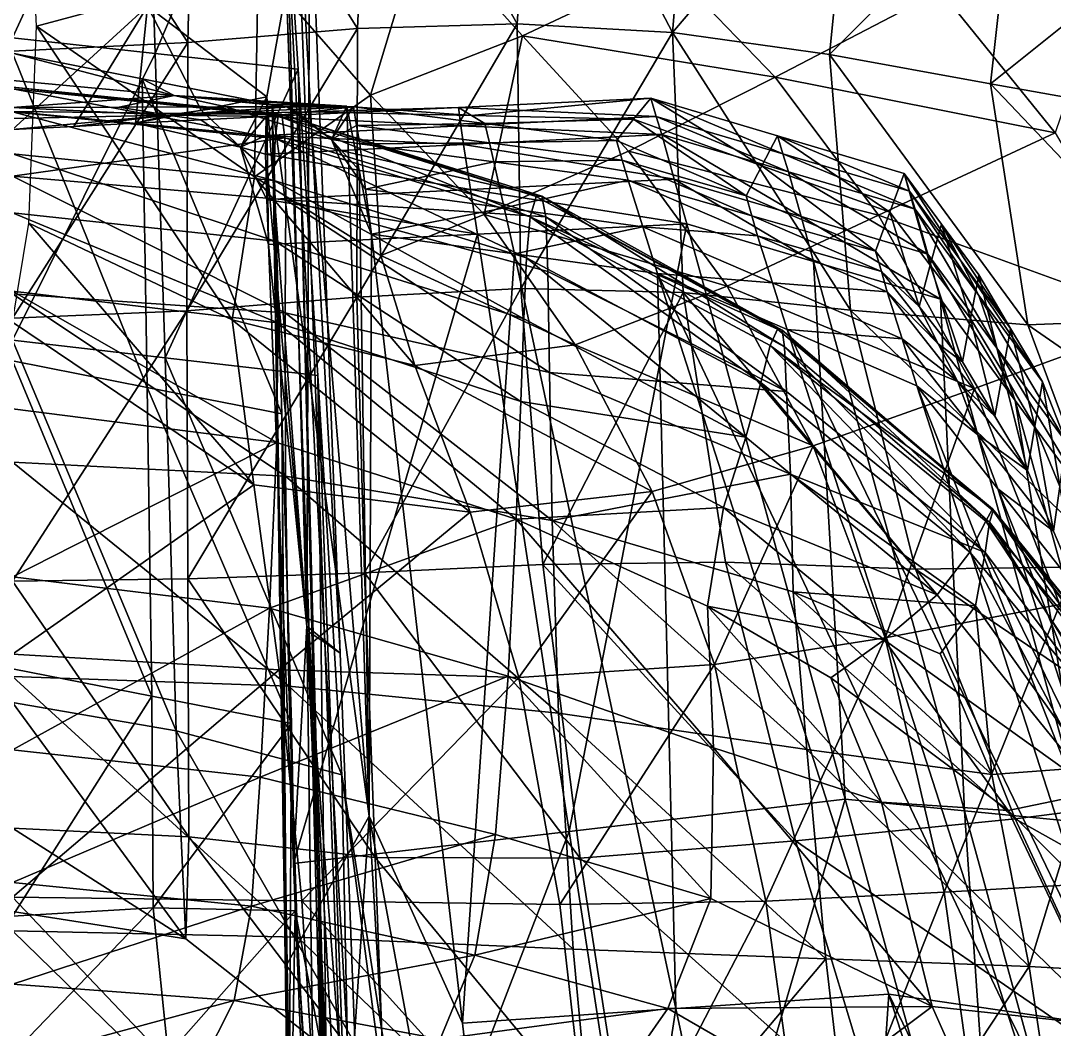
# Model space of a CAD drawing. Extents: x -25.2 to 25.3, y -25.7 to 25.2.
# Drawn here: x 0.12 to 10.18, y 7.36 to 17.17 of the extents above; entities that cross this region are included whole.
import ezdxf

# ---------------------------------------------------------------- set-up
doc = ezdxf.new("R2010")
doc.units = 0

msp = doc.modelspace()

# ---------------------------------------------------------------- linework, layer by layer
for points in [[(0.043, 17.004, -18.917), (0.043, 19.945, -11.802), (1.337, 19.813, -11.804)], [(0.043, 17.004, -18.917), (1.337, 19.813, -11.804), (1.433, 16.851, -18.94)], [(1.433, 16.851, -18.94), (1.337, 19.813, -11.804), (2.632, 19.68, -11.807)], [(0.043, 19.582, -48.81), (1.751, 16.957, -47.513), (1.811, 19.631, -48.865)], [(1.433, 16.851, -18.94), (2.632, 19.68, -11.807), (2.824, 16.699, -18.962)], [(1.811, 19.631, -48.865), (1.751, 16.957, -47.513), (3.4, 17.093, -47.62)], [(1.811, 19.631, -48.865), (3.4, 17.093, -47.62), (3.517, 19.686, -48.961)], [(3.02, 8.586, -19.315), (2.824, 16.699, -18.962), (2.632, 19.68, -11.807)], [(3.02, 8.586, -19.315), (2.632, 19.68, -11.807), (2.931, 11.221, -11.396)], [(3.082, 11.119, -8.599), (2.931, 11.221, -11.396), (2.632, 19.68, -11.807)], [(3.082, 11.119, -8.599), (2.632, 19.68, -11.807), (2.785, 19.228, -9.03)], [(4.955, 17.14, -47.721), (3.517, 19.686, -48.961), (3.4, 17.093, -47.62)], [(4.955, 17.14, -47.721), (5.119, 19.632, -49.024), (3.517, 19.686, -48.961)], [(6.465, 17.055, -47.818), (5.119, 19.632, -49.024), (4.955, 17.14, -47.721)], [(6.465, 17.055, -47.818), (6.666, 19.442, -49.072), (5.119, 19.632, -49.024)], [(0.043, 19.582, -48.81), (0.043, 16.873, -47.46), (1.751, 16.957, -47.513)], [(8.22, 19.113, -49.143), (6.666, 19.442, -49.072), (6.465, 17.055, -47.818)], [(3.233, 11.017, -5.801), (3.082, 11.119, -8.599), (2.785, 19.228, -9.03)], [(3.233, 11.017, -5.801), (2.785, 19.228, -9.03), (2.938, 18.775, -6.254)], [(8.22, 19.113, -49.143), (6.465, 17.055, -47.818), (7.993, 16.84, -47.93)], [(9.789, 18.645, -49.247), (8.22, 19.113, -49.143), (7.993, 16.84, -47.93)], [(2.434, 17.698, -66.415), (0.277, 17.117, -66.468), (0.204, 18.708, -66.233)], [(2.938, 18.775, -6.254), (2.728, 17.603, 0.688), (2.908, 11.28, 1.939)], [(2.938, 18.775, -6.254), (2.908, 11.28, 1.939), (3.233, 11.017, -5.801)], [(9.789, 18.645, -49.247), (7.993, 16.84, -47.93), (9.559, 16.557, -48.089)], [(11.374, 18.013, -49.382), (9.789, 18.645, -49.247), (9.559, 16.557, -48.089)], [(10.189, 16.079, -66.397), (9.071, 17.462, -66.252), (10.986, 18.425, -65.716)], [(4.028, 18.109, -66.351), (3.527, 16.447, -66.588), (2.434, 17.698, -66.415)], [(4.028, 18.109, -66.351), (5.007, 17.024, -66.518), (3.527, 16.447, -66.588)], [(6.43, 17.693, -66.39), (5.007, 17.024, -66.518), (4.028, 18.109, -66.351)], [(11.374, 18.013, -49.382), (9.559, 16.557, -48.089), (11.14, 16.273, -48.33)], [(2.434, 17.698, -66.415), (2.397, 15.651, -66.651), (0.277, 17.117, -66.468)], [(2.434, 17.698, -66.415), (3.527, 16.447, -66.588), (2.397, 15.651, -66.651)], [(2.517, 16.43, 7.63), (2.728, 17.603, 0.688), (1.356, 17.311, 2.678)], [(2.517, 16.43, 7.63), (2.908, 11.28, 1.939), (2.728, 17.603, 0.688)], [(7.464, 16.622, -66.521), (5.007, 17.024, -66.518), (6.43, 17.693, -66.39)], [(9.071, 17.462, -66.252), (7.464, 16.622, -66.521), (6.43, 17.693, -66.39)], [(0.043, 16.112, 9.26), (1.356, 17.311, 2.678), (0.043, 17.589, 1.492)], [(10.189, 16.079, -66.397), (7.464, 16.622, -66.521), (9.071, 17.462, -66.252)], [(0.043, 16.112, 9.26), (0.642, 16.142, 9.144), (1.356, 17.311, 2.678)], [(1.241, 16.172, 9.028), (1.356, 17.311, 2.678), (0.642, 16.142, 9.144)], [(1.241, 16.172, 9.028), (1.879, 16.301, 8.329), (1.356, 17.311, 2.678)], [(2.517, 16.43, 7.63), (1.356, 17.311, 2.678), (1.879, 16.301, 8.329)], [(2.181, 14.258, -66.749), (0.204, 15.199, -66.666), (0.277, 17.117, -66.468)], [(2.181, 14.258, -66.749), (0.277, 17.117, -66.468), (2.397, 15.651, -66.651)], [(3.394, 14.481, -46.673), (4.988, 14.563, -46.794), (4.955, 17.14, -47.721)], [(3.394, 14.481, -46.673), (4.955, 17.14, -47.721), (3.4, 17.093, -47.62)], [(4.988, 14.563, -46.794), (6.465, 17.055, -47.818), (4.955, 17.14, -47.721)], [(0.043, 14.062, -26.033), (0.043, 17.004, -18.917), (1.433, 16.851, -18.94)], [(3.4, 17.093, -47.62), (1.751, 16.957, -47.513), (1.739, 14.348, -46.56)], [(3.4, 17.093, -47.62), (1.739, 14.348, -46.56), (3.394, 14.481, -46.673)], [(5.007, 17.024, -66.518), (4.633, 15.283, -66.698), (3.527, 16.447, -66.588)], [(5.007, 17.024, -66.518), (6.038, 15.9, -66.636), (4.633, 15.283, -66.698)], [(4.988, 14.563, -46.794), (6.568, 14.525, -46.913), (6.465, 17.055, -47.818)], [(7.464, 16.622, -66.521), (6.038, 15.9, -66.636), (5.007, 17.024, -66.518)], [(6.465, 17.055, -47.818), (6.568, 14.525, -46.913), (8.198, 14.352, -47.046)], [(6.465, 17.055, -47.818), (8.198, 14.352, -47.046), (7.993, 16.84, -47.93)], [(1.751, 16.957, -47.513), (0.043, 16.873, -47.46), (0.043, 14.276, -46.509)], [(1.751, 16.957, -47.513), (0.043, 14.276, -46.509), (1.739, 14.348, -46.56)], [(0.043, 16.854, 57.906), (0.043, 13.859, 59.911), (1.354, 13.601, 59.849)], [(0.043, 16.854, 57.906), (1.354, 13.601, 59.849), (1.307, 16.605, 57.919)], [(0.043, 16.854, 57.906), (1.307, 16.605, 57.919), (1.616, 16.441, 51.961)], [(0.043, 16.854, 57.906), (1.616, 16.441, 51.961), (0.043, 16.589, 52.696)], [(0.043, 14.062, -26.033), (1.433, 16.851, -18.94), (1.53, 13.89, -26.075)], [(1.53, 13.89, -26.075), (1.433, 16.851, -18.94), (2.824, 16.699, -18.962)], [(7.993, 16.84, -47.93), (8.198, 14.352, -47.046), (9.92, 14.21, -47.268)], [(7.993, 16.84, -47.93), (9.92, 14.21, -47.268), (9.559, 16.557, -48.089)], [(1.53, 13.89, -26.075), (2.824, 16.699, -18.962), (3.016, 13.718, -26.117)], [(3.11, 5.95, -27.234), (3.016, 13.718, -26.117), (2.824, 16.699, -18.962)], [(3.11, 5.95, -27.234), (2.824, 16.699, -18.962), (3.02, 8.586, -19.315)], [(1.307, 16.605, 57.919), (1.354, 13.601, 59.849), (2.665, 13.344, 59.787)], [(1.307, 16.605, 57.919), (2.665, 13.344, 59.787), (2.571, 16.356, 57.932)], [(2.571, 16.356, 57.932), (1.616, 16.441, 51.961), (1.307, 16.605, 57.919)], [(8.468, 15.277, -66.642), (6.038, 15.9, -66.636), (7.464, 16.622, -66.521)], [(10.189, 16.079, -66.397), (8.468, 15.277, -66.642), (7.464, 16.622, -66.521)], [(0.043, 16.324, 47.486), (0.043, 16.589, 52.696), (1.616, 16.441, 51.961)], [(2.629, 16.243, 79.723), (0.043, 16.507, 79.711), (0.043, 16.524, 82.176)], [(2.629, 16.243, 79.723), (0.043, 16.524, 82.176), (2.665, 16.257, 82.165)], [(2.665, 16.257, 82.165), (0.043, 16.524, 82.176), (0.043, 16.286, 84.81)], [(2.598, 16.024, 77.553), (0.043, 16.282, 77.539), (0.043, 16.507, 79.711)], [(2.598, 16.024, 77.553), (0.043, 16.507, 79.711), (2.629, 16.243, 79.723)], [(11.722, 14.282, -47.668), (11.14, 16.273, -48.33), (9.559, 16.557, -48.089)], [(11.722, 14.282, -47.668), (9.559, 16.557, -48.089), (9.92, 14.21, -47.268)], [(0.043, 16.324, 47.486), (1.616, 16.441, 51.961), (1.083, 16.328, 47.551)], [(2.124, 16.332, 47.616), (1.083, 16.328, 47.551), (1.616, 16.441, 51.961)], [(2.571, 16.356, 57.932), (2.934, 16.347, 53.399), (1.616, 16.441, 51.961)], [(3.297, 16.339, 48.866), (2.71, 16.335, 48.241), (1.616, 16.441, 51.961)], [(3.297, 16.339, 48.866), (1.616, 16.441, 51.961), (2.934, 16.347, 53.399)], [(2.124, 16.332, 47.616), (1.616, 16.441, 51.961), (2.71, 16.335, 48.241)], [(2.517, 16.43, 7.63), (1.879, 16.301, 8.329), (2.261, 15.94, 8.839)], [(2.517, 16.43, 7.63), (2.261, 15.94, 8.839), (2.525, 15.71, 8.042)], [(3.527, 16.447, -66.588), (3.627, 14.886, -66.724), (2.397, 15.651, -66.651)], [(2.517, 16.43, 7.63), (2.525, 15.71, 8.042), (2.908, 11.28, 1.939)], [(3.527, 16.447, -66.588), (4.633, 15.283, -66.698), (3.627, 14.886, -66.724)], [(6.307, 16.239, 9.469), (4.382, 16.326, 9.994), (6.253, 16.415, 9.957)], [(4.511, 16.248, 28.083), (6.253, 16.415, 9.957), (4.382, 16.326, 9.994)], [(4.511, 16.248, 28.083), (6.086, 16.211, 27.95), (6.253, 16.415, 9.957)], [(6.253, 16.415, 9.957), (6.086, 16.211, 27.95), (7.333, 15.758, 27.808)], [(7.539, 15.875, 9.774), (6.307, 16.239, 9.469), (6.253, 16.415, 9.957)], [(7.539, 15.875, 9.774), (6.253, 16.415, 9.957), (7.485, 16.049, 10.263)], [(6.253, 16.415, 9.957), (7.333, 15.758, 27.808), (7.485, 16.049, 10.263)], [(0.043, 16.324, 47.486), (1.083, 16.328, 47.551), (1.554, 16.252, 28.304)], [(0.043, 16.324, 47.486), (1.554, 16.252, 28.304), (0.043, 16.218, 28.373)], [(2.124, 16.332, 47.616), (1.554, 16.252, 28.304), (1.083, 16.328, 47.551)], [(1.241, 16.172, 9.028), (2.261, 15.94, 8.839), (1.879, 16.301, 8.329)], [(2.124, 16.332, 47.616), (2.742, 16.333, 47.009), (1.554, 16.252, 28.304)], [(3.361, 16.333, 46.402), (2.936, 16.285, 28.216), (1.554, 16.252, 28.304)], [(3.361, 16.333, 46.402), (1.554, 16.252, 28.304), (2.742, 16.333, 47.009)], [(2.124, 16.332, 47.616), (2.71, 16.335, 48.241), (3.148, 16.013, 47.612)], [(2.124, 16.332, 47.616), (3.148, 16.013, 47.612), (2.742, 16.333, 47.009)], [(4.407, 16.147, 9.506), (2.511, 16.237, 10.031), (4.382, 16.326, 9.994)], [(2.936, 16.285, 28.216), (4.382, 16.326, 9.994), (2.511, 16.237, 10.031)], [(2.571, 16.356, 57.932), (2.665, 13.344, 59.787), (2.722, 6.35, 59.204)], [(2.571, 16.356, 57.932), (2.722, 6.35, 59.204), (2.717, 7.994, 57.262)], [(2.571, 16.356, 57.932), (2.717, 7.994, 57.262), (3.515, 9.431, 52.128)], [(2.571, 16.356, 57.932), (3.515, 9.431, 52.128), (2.934, 16.347, 53.399)], [(3.297, 16.339, 48.866), (3.148, 16.013, 47.612), (2.71, 16.335, 48.241)], [(3.361, 16.333, 46.402), (2.742, 16.333, 47.009), (3.148, 16.013, 47.612)], [(3.297, 16.339, 48.866), (2.934, 16.347, 53.399), (3.515, 9.431, 52.128)], [(3.361, 16.333, 46.402), (4.511, 16.248, 28.083), (2.936, 16.285, 28.216)], [(2.936, 16.285, 28.216), (4.511, 16.248, 28.083), (4.382, 16.326, 9.994)], [(3.297, 16.339, 48.866), (3.416, 15.715, 48.345), (3.148, 16.013, 47.612)], [(3.361, 16.333, 46.402), (3.148, 16.013, 47.612), (3.392, 16.152, 46.878)], [(3.297, 16.339, 48.866), (3.515, 9.431, 52.128), (3.416, 15.715, 48.345)], [(4.64, 16.17, 46.173), (3.361, 16.333, 46.402), (3.392, 16.152, 46.878)], [(3.361, 16.333, 46.402), (4.64, 16.17, 46.173), (4.511, 16.248, 28.083)], [(6.307, 16.239, 9.469), (4.407, 16.147, 9.506), (4.382, 16.326, 9.994)], [(2.665, 16.257, 82.165), (0.043, 16.286, 84.81), (2.692, 16.03, 84.753)], [(2.692, 16.03, 84.753), (0.043, 16.286, 84.81), (0.043, 15.656, 87.274)], [(2.588, 15.616, 75.733), (0.043, 15.874, 75.723), (0.043, 16.282, 77.539)], [(2.588, 15.616, 75.733), (0.043, 16.282, 77.539), (2.598, 16.024, 77.553)], [(0.043, 16.112, 9.26), (0.043, 16.218, 28.373), (1.554, 16.252, 28.304)], [(0.043, 16.112, 9.26), (1.554, 16.252, 28.304), (0.642, 16.142, 9.144)], [(1.241, 16.172, 9.028), (0.642, 16.142, 9.144), (1.554, 16.252, 28.304)], [(1.241, 16.172, 9.028), (1.554, 16.252, 28.304), (1.876, 16.205, 9.53)], [(1.241, 16.172, 9.028), (1.876, 16.205, 9.53), (2.261, 15.94, 8.839)], [(2.511, 16.237, 10.031), (1.554, 16.252, 28.304), (2.936, 16.285, 28.216)], [(2.511, 16.237, 10.031), (1.876, 16.205, 9.53), (1.554, 16.252, 28.304)], [(2.511, 16.237, 10.031), (2.261, 15.94, 8.839), (1.876, 16.205, 9.53)], [(2.511, 16.237, 10.031), (2.508, 16.054, 9.542), (2.261, 15.94, 8.839)], [(4.407, 16.147, 9.506), (2.508, 16.054, 9.542), (2.511, 16.237, 10.031)], [(5.081, 15.261, 77.591), (2.598, 16.024, 77.553), (2.629, 16.243, 79.723)], [(5.137, 15.458, 79.753), (2.629, 16.243, 79.723), (2.665, 16.257, 82.165)], [(5.081, 15.261, 77.591), (2.629, 16.243, 79.723), (5.137, 15.458, 79.753)], [(5.137, 15.458, 79.753), (2.665, 16.257, 82.165), (5.193, 15.463, 82.138)], [(5.193, 15.463, 82.138), (2.665, 16.257, 82.165), (2.692, 16.03, 84.753)], [(6.36, 16.063, 8.981), (4.407, 16.147, 9.506), (6.307, 16.239, 9.469)], [(4.64, 16.17, 46.173), (6.086, 16.211, 27.95), (4.511, 16.248, 28.083)], [(4.64, 16.17, 46.173), (5.92, 16.006, 45.943), (6.086, 16.211, 27.95)], [(6.086, 16.211, 27.95), (5.92, 16.006, 45.943), (7.18, 15.467, 45.353)], [(6.086, 16.211, 27.95), (7.18, 15.467, 45.353), (7.333, 15.758, 27.808)], [(7.593, 15.7, 9.284), (6.36, 16.063, 8.981), (6.307, 16.239, 9.469)], [(7.593, 15.7, 9.284), (6.307, 16.239, 9.469), (7.539, 15.875, 9.774)], [(4.433, 15.967, 9.018), (2.508, 16.054, 9.542), (4.407, 16.147, 9.506)], [(3.424, 15.971, 47.354), (3.392, 16.152, 46.878), (3.148, 16.013, 47.612)], [(4.64, 16.17, 46.173), (3.392, 16.152, 46.878), (4.684, 15.983, 46.648)], [(4.684, 15.983, 46.648), (3.392, 16.152, 46.878), (3.424, 15.971, 47.354)], [(6.36, 16.063, 8.981), (4.433, 15.967, 9.018), (4.407, 16.147, 9.506)], [(5.92, 16.006, 45.943), (4.64, 16.17, 46.173), (4.684, 15.983, 46.648)], [(2.692, 16.03, 84.753), (0.043, 15.656, 87.274), (2.702, 15.428, 87.18)], [(2.505, 15.871, 9.054), (2.261, 15.94, 8.839), (2.508, 16.054, 9.542)], [(4.433, 15.967, 9.018), (2.505, 15.871, 9.054), (2.508, 16.054, 9.542)], [(5.044, 14.863, 75.758), (2.588, 15.616, 75.733), (2.598, 16.024, 77.553)], [(5.044, 14.863, 75.758), (2.598, 16.024, 77.553), (5.081, 15.261, 77.591)], [(5.193, 15.463, 82.138), (2.692, 16.03, 84.753), (5.231, 15.262, 84.605)], [(5.231, 15.262, 84.605), (2.692, 16.03, 84.753), (2.702, 15.428, 87.18)], [(3.535, 15.092, 47.824), (3.479, 15.532, 47.589), (3.148, 16.013, 47.612)], [(3.535, 15.092, 47.824), (3.148, 16.013, 47.612), (3.416, 15.715, 48.345)], [(3.424, 15.971, 47.354), (3.148, 16.013, 47.612), (3.479, 15.532, 47.589)], [(6.482, 15.628, 8.684), (4.433, 15.967, 9.018), (6.36, 16.063, 8.981)], [(5.92, 16.006, 45.943), (4.684, 15.983, 46.648), (5.976, 15.813, 46.418)], [(5.976, 15.813, 46.418), (7.18, 15.467, 45.353), (5.92, 16.006, 45.943)], [(7.715, 15.264, 8.987), (6.482, 15.628, 8.684), (6.36, 16.063, 8.981)], [(7.715, 15.264, 8.987), (6.36, 16.063, 8.981), (7.593, 15.7, 9.284)], [(7.485, 16.049, 10.263), (7.333, 15.758, 27.808), (8.579, 15.306, 27.666)], [(8.771, 15.511, 10.078), (7.539, 15.875, 9.774), (7.485, 16.049, 10.263)], [(8.771, 15.511, 10.078), (7.485, 16.049, 10.263), (8.717, 15.684, 10.569)], [(7.485, 16.049, 10.263), (8.579, 15.306, 27.666), (8.717, 15.684, 10.569)], [(11.251, 14.265, -66.533), (8.468, 15.277, -66.642), (10.189, 16.079, -66.397)], [(2.505, 15.871, 9.054), (2.519, 15.431, 8.754), (2.261, 15.94, 8.839)], [(2.533, 14.991, 8.454), (2.525, 15.71, 8.042), (2.261, 15.94, 8.839)], [(2.533, 14.991, 8.454), (2.261, 15.94, 8.839), (2.519, 15.431, 8.754)], [(4.501, 15.529, 8.719), (2.505, 15.871, 9.054), (4.433, 15.967, 9.018)], [(4.684, 15.983, 46.648), (3.424, 15.971, 47.354), (4.728, 15.796, 47.124)], [(4.728, 15.796, 47.124), (3.424, 15.971, 47.354), (3.479, 15.532, 47.589)], [(6.482, 15.628, 8.684), (4.501, 15.529, 8.719), (4.433, 15.967, 9.018)], [(6.995, 14.587, -66.735), (4.633, 15.283, -66.698), (6.038, 15.9, -66.636)], [(5.976, 15.813, 46.418), (4.684, 15.983, 46.648), (4.728, 15.796, 47.124)], [(8.468, 15.277, -66.642), (6.995, 14.587, -66.735), (6.038, 15.9, -66.636)], [(2.6, 15.026, 74.318), (0.043, 15.301, 74.314), (0.043, 15.874, 75.723)], [(2.6, 15.026, 74.318), (0.043, 15.874, 75.723), (2.588, 15.616, 75.733)], [(4.501, 15.529, 8.719), (2.519, 15.431, 8.754), (2.505, 15.871, 9.054)], [(4.728, 15.796, 47.124), (3.479, 15.532, 47.589), (4.828, 15.349, 47.354)], [(5.976, 15.813, 46.418), (4.728, 15.796, 47.124), (6.032, 15.62, 46.894)], [(6.032, 15.62, 46.894), (4.728, 15.796, 47.124), (4.828, 15.349, 47.354)], [(6.032, 15.62, 46.894), (7.236, 15.272, 45.829), (5.976, 15.813, 46.418)], [(5.976, 15.813, 46.418), (7.236, 15.272, 45.829), (7.18, 15.467, 45.353)], [(8.825, 15.337, 9.588), (7.593, 15.7, 9.284), (7.539, 15.875, 9.774)], [(8.825, 15.337, 9.588), (7.539, 15.875, 9.774), (8.771, 15.511, 10.078)], [(2.533, 14.991, 8.454), (2.908, 11.28, 1.939), (2.525, 15.71, 8.042)], [(3.535, 15.092, 47.824), (3.416, 15.715, 48.345), (3.515, 9.431, 52.128)], [(7.333, 15.758, 27.808), (7.18, 15.467, 45.353), (8.44, 14.928, 44.762)], [(7.333, 15.758, 27.808), (8.44, 14.928, 44.762), (8.579, 15.306, 27.666)], [(8.948, 14.899, 9.29), (7.715, 15.264, 8.987), (7.593, 15.7, 9.284)], [(8.948, 14.899, 9.29), (7.593, 15.7, 9.284), (8.825, 15.337, 9.588)], [(0.043, 15.656, 87.274), (0.043, 14.513, 89.246), (2.698, 14.329, 89.15)], [(0.043, 15.656, 87.274), (2.698, 14.329, 89.15), (2.702, 15.428, 87.18)], [(3.959, 13.816, -66.79), (2.181, 14.258, -66.749), (2.397, 15.651, -66.651)], [(3.959, 13.816, -66.79), (2.397, 15.651, -66.651), (3.627, 14.886, -66.724)], [(5.019, 14.27, 74.326), (2.6, 15.026, 74.318), (2.588, 15.616, 75.733)], [(5.019, 14.27, 74.326), (2.588, 15.616, 75.733), (5.044, 14.863, 75.758)], [(6.604, 15.193, 8.387), (4.501, 15.529, 8.719), (6.482, 15.628, 8.684)], [(6.032, 15.62, 46.894), (4.828, 15.349, 47.354), (6.176, 15.165, 47.119)], [(6.176, 15.165, 47.119), (7.293, 15.076, 46.306), (6.032, 15.62, 46.894)], [(6.032, 15.62, 46.894), (7.293, 15.076, 46.306), (7.236, 15.272, 45.829)], [(7.838, 14.827, 8.69), (6.604, 15.193, 8.387), (6.482, 15.628, 8.684)], [(7.838, 14.827, 8.69), (6.482, 15.628, 8.684), (7.715, 15.264, 8.987)], [(8.717, 15.684, 10.569), (8.579, 15.306, 27.666), (8.972, 14.79, 27.588)], [(9.262, 14.843, 10.605), (8.771, 15.511, 10.078), (8.717, 15.684, 10.569)], [(9.262, 14.843, 10.605), (8.717, 15.684, 10.569), (9.081, 15.19, 10.961)], [(8.717, 15.684, 10.569), (8.972, 14.79, 27.588), (9.081, 15.19, 10.961)], [(4.568, 15.092, 8.42), (2.519, 15.431, 8.754), (4.501, 15.529, 8.719)], [(4.828, 15.349, 47.354), (3.479, 15.532, 47.589), (3.535, 15.092, 47.824)], [(6.604, 15.193, 8.387), (4.568, 15.092, 8.42), (4.501, 15.529, 8.719)], [(9.444, 14.496, 10.249), (8.825, 15.337, 9.588), (8.771, 15.511, 10.078)], [(9.444, 14.496, 10.249), (8.771, 15.511, 10.078), (9.262, 14.843, 10.605)], [(4.568, 15.092, 8.42), (2.533, 14.991, 8.454), (2.519, 15.431, 8.754)], [(2.702, 15.428, 87.18), (2.698, 14.329, 89.15), (5.268, 13.746, 88.811)], [(5.231, 15.262, 84.605), (2.702, 15.428, 87.18), (5.252, 14.731, 86.907)], [(2.702, 15.428, 87.18), (5.268, 13.746, 88.811), (5.252, 14.731, 86.907)], [(7.485, 14.169, 79.796), (5.081, 15.261, 77.591), (5.137, 15.458, 79.753)], [(7.533, 14.159, 82.106), (5.137, 15.458, 79.753), (5.193, 15.463, 82.138)], [(7.533, 14.159, 82.106), (7.485, 14.169, 79.796), (5.137, 15.458, 79.753)], [(5.193, 15.463, 82.138), (5.231, 15.262, 84.605), (7.553, 13.995, 84.401)], [(5.193, 15.463, 82.138), (7.553, 13.995, 84.401), (7.533, 14.159, 82.106)], [(7.236, 15.272, 45.829), (8.44, 14.928, 44.762), (7.18, 15.467, 45.353)], [(2.625, 14.231, 73.312), (0.043, 14.539, 73.312), (0.043, 15.301, 74.314)], [(2.625, 14.231, 73.312), (0.043, 15.301, 74.314), (2.6, 15.026, 74.318)], [(4.828, 15.349, 47.354), (3.535, 15.092, 47.824), (4.927, 14.901, 47.585)], [(6.176, 15.165, 47.119), (4.828, 15.349, 47.354), (4.927, 14.901, 47.585)], [(8.579, 15.306, 27.666), (8.44, 14.928, 44.762), (8.863, 14.389, 44.215)], [(8.579, 15.306, 27.666), (8.863, 14.389, 44.215), (8.972, 14.79, 27.588)], [(9.621, 13.985, 10.008), (8.948, 14.899, 9.29), (8.825, 15.337, 9.588)], [(9.621, 13.985, 10.008), (8.825, 15.337, 9.588), (9.444, 14.496, 10.249)], [(2.393, 12.653, -66.835), (0.043, 14.238, -66.746), (0.204, 15.199, -66.666)], [(2.393, 12.653, -66.835), (0.204, 15.199, -66.666), (2.181, 14.258, -66.749)], [(5.519, 14.017, -66.781), (3.627, 14.886, -66.724), (4.633, 15.283, -66.698)], [(5.46, 9.281, 6.876), (4.568, 15.092, 8.42), (6.604, 15.193, 8.387)], [(6.995, 14.587, -66.735), (5.519, 14.017, -66.781), (4.633, 15.283, -66.698)], [(7.325, 13.649, 75.791), (5.044, 14.863, 75.758), (5.081, 15.261, 77.591)], [(7.325, 13.649, 75.791), (5.081, 15.261, 77.591), (7.415, 14.01, 77.641)], [(7.485, 14.169, 79.796), (7.415, 14.01, 77.641), (5.081, 15.261, 77.591)], [(5.231, 15.262, 84.605), (5.252, 14.731, 86.907), (7.575, 13.563, 86.499)], [(5.231, 15.262, 84.605), (7.575, 13.563, 86.499), (7.553, 13.995, 84.401)], [(5.46, 9.281, 6.876), (6.604, 15.193, 8.387), (8.143, 9.595, 6.919)], [(7.838, 14.827, 8.69), (8.143, 9.595, 6.919), (6.604, 15.193, 8.387)], [(9.403, 13.592, -66.746), (6.995, 14.587, -66.735), (8.468, 15.277, -66.642)], [(7.293, 15.076, 46.306), (8.497, 14.73, 45.24), (7.236, 15.272, 45.829)], [(7.236, 15.272, 45.829), (8.497, 14.73, 45.24), (8.44, 14.928, 44.762)], [(9.071, 14.462, 8.993), (7.838, 14.827, 8.69), (7.715, 15.264, 8.987)], [(9.071, 14.462, 8.993), (7.715, 15.264, 8.987), (8.948, 14.899, 9.29)], [(11.251, 14.265, -66.533), (9.403, 13.592, -66.746), (8.468, 15.277, -66.642)], [(9.081, 15.19, 10.961), (8.972, 14.79, 27.588), (9.365, 14.273, 27.511)], [(9.753, 14.176, 11.132), (9.262, 14.843, 10.605), (9.081, 15.19, 10.961)], [(9.753, 14.176, 11.132), (9.081, 15.19, 10.961), (9.444, 14.697, 11.353)], [(9.081, 15.19, 10.961), (9.365, 14.273, 27.511), (9.444, 14.697, 11.353)], [(2.777, 8.968, 6.834), (2.533, 14.991, 8.454), (4.568, 15.092, 8.42)], [(2.777, 8.968, 6.834), (4.568, 15.092, 8.42), (5.46, 9.281, 6.876)], [(3.535, 15.092, 47.824), (3.515, 9.431, 52.128), (4.421, 7.415, 48.625)], [(4.421, 7.415, 48.625), (4.927, 14.901, 47.585), (3.535, 15.092, 47.824)], [(6.176, 15.165, 47.119), (4.927, 14.901, 47.585), (6.319, 14.71, 47.345)], [(6.319, 14.71, 47.345), (7.437, 14.62, 46.534), (6.176, 15.165, 47.119)], [(6.176, 15.165, 47.119), (7.437, 14.62, 46.534), (7.293, 15.076, 46.306)], [(2.533, 14.991, 8.454), (2.777, 8.968, 6.834), (2.908, 11.28, 1.939)], [(4.99, 13.464, 73.312), (2.625, 14.231, 73.312), (2.6, 15.026, 74.318)], [(4.99, 13.464, 73.312), (2.6, 15.026, 74.318), (5.019, 14.27, 74.326)], [(7.437, 14.62, 46.534), (8.553, 14.532, 45.719), (7.293, 15.076, 46.306)], [(7.293, 15.076, 46.306), (8.553, 14.532, 45.719), (8.497, 14.73, 45.24)], [(5.519, 14.017, -66.781), (3.959, 13.816, -66.79), (3.627, 14.886, -66.724)], [(4.421, 7.415, 48.625), (6.496, 7.557, 48.255), (4.927, 14.901, 47.585)], [(6.496, 7.557, 48.255), (6.319, 14.71, 47.345), (4.927, 14.901, 47.585)], [(8.497, 14.73, 45.24), (8.863, 14.389, 44.215), (8.44, 14.928, 44.762)], [(9.798, 13.473, 9.766), (9.071, 14.462, 8.993), (8.948, 14.899, 9.29)], [(9.798, 13.473, 9.766), (8.948, 14.899, 9.29), (9.621, 13.985, 10.008)], [(7.179, 13.117, 74.334), (5.019, 14.27, 74.326), (5.044, 14.863, 75.758)], [(7.179, 13.117, 74.334), (5.044, 14.863, 75.758), (7.325, 13.649, 75.791)], [(9.071, 14.462, 8.993), (9.306, 9.481, 7.3), (7.838, 14.827, 8.69)], [(7.838, 14.827, 8.69), (9.306, 9.481, 7.3), (8.143, 9.595, 6.919)], [(8.972, 14.79, 27.588), (8.863, 14.389, 44.215), (9.285, 13.85, 43.669)], [(8.972, 14.79, 27.588), (9.285, 13.85, 43.669), (9.365, 14.273, 27.511)], [(10.063, 13.656, 10.911), (9.444, 14.496, 10.249), (9.262, 14.843, 10.605)], [(10.063, 13.656, 10.911), (9.262, 14.843, 10.605), (9.753, 14.176, 11.132)], [(7.575, 13.563, 86.499), (5.252, 14.731, 86.907), (5.268, 13.746, 88.811)], [(6.319, 14.71, 47.345), (7.581, 14.164, 46.761), (7.437, 14.62, 46.534)], [(6.496, 7.557, 48.255), (8.57, 7.699, 47.884), (6.319, 14.71, 47.345)], [(9.716, 7.531, 47.287), (7.581, 14.164, 46.761), (6.319, 14.71, 47.345)], [(9.716, 7.531, 47.287), (6.319, 14.71, 47.345), (8.57, 7.699, 47.884)], [(8.553, 14.532, 45.719), (9.05, 14.026, 44.528), (8.497, 14.73, 45.24)], [(8.497, 14.73, 45.24), (9.05, 14.026, 44.528), (8.863, 14.389, 44.215)], [(9.678, 13.749, 27.473), (9.444, 14.697, 11.353), (9.365, 14.273, 27.511)], [(9.678, 13.749, 27.473), (9.753, 14.176, 11.132), (9.444, 14.697, 11.353)], [(7.833, 13.034, -66.814), (5.519, 14.017, -66.781), (6.995, 14.587, -66.735)], [(9.403, 13.592, -66.746), (7.833, 13.034, -66.814), (6.995, 14.587, -66.735)], [(7.581, 14.164, 46.761), (8.698, 14.075, 45.948), (7.437, 14.62, 46.534)], [(7.437, 14.62, 46.534), (8.698, 14.075, 45.948), (8.553, 14.532, 45.719)], [(2.617, 13.065, 72.526), (0.043, 13.392, 72.52), (0.043, 14.539, 73.312)], [(2.617, 13.065, 72.526), (0.043, 14.539, 73.312), (2.625, 14.231, 73.312)], [(0.043, 14.513, 89.246), (0.043, 12.873, 90.692), (2.7, 12.737, 90.601)], [(0.043, 14.513, 89.246), (2.7, 12.737, 90.601), (2.698, 14.329, 89.15)], [(3.394, 14.481, -46.673), (1.739, 14.348, -46.56), (1.75, 11.738, -45.8)], [(3.394, 14.481, -46.673), (1.75, 11.738, -45.8), (3.467, 11.798, -45.951)], [(3.467, 11.798, -45.951), (4.988, 14.563, -46.794), (3.394, 14.481, -46.673)], [(3.467, 11.798, -45.951), (5.203, 11.878, -46.103), (4.988, 14.563, -46.794)], [(5.203, 11.878, -46.103), (6.568, 14.525, -46.913), (4.988, 14.563, -46.794)], [(5.203, 11.878, -46.103), (6.981, 11.901, -46.249), (6.568, 14.525, -46.913)], [(6.568, 14.525, -46.913), (6.981, 11.901, -46.249), (8.828, 11.832, -46.418)], [(6.568, 14.525, -46.913), (8.828, 11.832, -46.418), (8.198, 14.352, -47.046)], [(8.698, 14.075, 45.948), (9.236, 13.662, 44.84), (8.553, 14.532, 45.719)], [(8.553, 14.532, 45.719), (9.236, 13.662, 44.84), (9.05, 14.026, 44.528)], [(10.294, 13.07, 10.726), (9.621, 13.985, 10.008), (9.444, 14.496, 10.249)], [(10.294, 13.07, 10.726), (9.444, 14.496, 10.249), (10.063, 13.656, 10.911)], [(9.05, 14.026, 44.528), (9.285, 13.85, 43.669), (8.863, 14.389, 44.215)], [(9.798, 13.473, 9.766), (10.47, 9.368, 7.682), (9.071, 14.462, 8.993)], [(9.071, 14.462, 8.993), (10.47, 9.368, 7.682), (9.306, 9.481, 7.3)], [(1.739, 14.348, -46.56), (0.043, 14.276, -46.509), (0.043, 11.716, -45.728)], [(1.739, 14.348, -46.56), (0.043, 11.716, -45.728), (1.75, 11.738, -45.8)], [(2.698, 14.329, 89.15), (2.7, 12.737, 90.601), (5.294, 12.306, 90.227)], [(2.698, 14.329, 89.15), (5.294, 12.306, 90.227), (5.268, 13.746, 88.811)], [(8.198, 14.352, -47.046), (8.828, 11.832, -46.418), (10.795, 11.858, -46.715)], [(8.198, 14.352, -47.046), (10.795, 11.858, -46.715), (9.92, 14.21, -47.268)], [(12.874, 12.168, -47.253), (11.722, 14.282, -47.668), (9.92, 14.21, -47.268)], [(2.393, 12.653, -66.835), (0.043, 11.007, -66.886), (0.043, 14.238, -66.746)], [(4.497, 12.389, -66.854), (2.393, 12.653, -66.835), (2.181, 14.258, -66.749)], [(4.497, 12.389, -66.854), (2.181, 14.258, -66.749), (3.959, 13.816, -66.79)], [(4.944, 12.32, 72.546), (2.617, 13.065, 72.526), (2.625, 14.231, 73.312)], [(4.944, 12.32, 72.546), (2.625, 14.231, 73.312), (4.99, 13.464, 73.312)], [(7.179, 13.117, 74.334), (4.99, 13.464, 73.312), (5.019, 14.27, 74.326)], [(9.602, 13.321, 43.815), (9.365, 14.273, 27.511), (9.285, 13.85, 43.669)], [(9.602, 13.321, 43.815), (9.678, 13.749, 27.473), (9.365, 14.273, 27.511)], [(10.234, 11.489, -66.823), (9.403, 13.592, -66.746), (11.251, 14.265, -66.533)], [(12.874, 12.168, -47.253), (9.92, 14.21, -47.268), (10.795, 11.858, -46.715)], [(9.578, 12.42, 79.847), (7.415, 14.01, 77.641), (7.485, 14.169, 79.796)], [(9.584, 12.402, 82.083), (9.578, 12.42, 79.847), (7.485, 14.169, 79.796)], [(9.584, 12.402, 82.083), (7.485, 14.169, 79.796), (7.533, 14.159, 82.106)], [(7.533, 14.159, 82.106), (7.553, 13.995, 84.401), (9.55, 12.289, 84.211)], [(7.533, 14.159, 82.106), (9.55, 12.289, 84.211), (9.584, 12.402, 82.083)], [(7.581, 14.164, 46.761), (8.843, 13.618, 46.177), (8.698, 14.075, 45.948)], [(10.861, 7.364, 46.689), (8.843, 13.618, 46.177), (7.581, 14.164, 46.761)], [(10.861, 7.364, 46.689), (7.581, 14.164, 46.761), (9.716, 7.531, 47.287)], [(9.991, 13.224, 27.436), (9.753, 14.176, 11.132), (9.678, 13.749, 27.473)], [(9.991, 13.224, 27.436), (10.063, 13.656, 10.911), (9.753, 14.176, 11.132)], [(1.637, 10.26, -34.795), (0.043, 10.537, -34.53), (0.043, 14.062, -26.033)], [(1.637, 10.26, -34.795), (0.043, 14.062, -26.033), (1.53, 13.89, -26.075)], [(6.266, 12.588, -66.844), (3.959, 13.816, -66.79), (5.519, 14.017, -66.781)], [(7.833, 13.034, -66.814), (6.266, 12.588, -66.844), (5.519, 14.017, -66.781)], [(9.358, 11.998, 75.824), (7.325, 13.649, 75.791), (7.415, 14.01, 77.641)], [(9.358, 11.998, 75.824), (7.415, 14.01, 77.641), (9.513, 12.301, 77.696)], [(9.578, 12.42, 79.847), (9.513, 12.301, 77.696), (7.415, 14.01, 77.641)], [(7.553, 13.995, 84.401), (7.575, 13.563, 86.499), (9.508, 11.995, 86.125)], [(7.553, 13.995, 84.401), (9.508, 11.995, 86.125), (9.55, 12.289, 84.211)], [(8.843, 13.618, 46.177), (9.434, 13.139, 45), (8.698, 14.075, 45.948)], [(8.698, 14.075, 45.948), (9.434, 13.139, 45), (9.236, 13.662, 44.84)], [(9.236, 13.662, 44.84), (9.602, 13.321, 43.815), (9.05, 14.026, 44.528)], [(9.05, 14.026, 44.528), (9.602, 13.321, 43.815), (9.285, 13.85, 43.669)], [(10.525, 12.485, 10.54), (9.798, 13.473, 9.766), (9.621, 13.985, 10.008)], [(10.525, 12.485, 10.54), (9.621, 13.985, 10.008), (10.294, 13.07, 10.726)], [(3.249, 9.832, -35.163), (1.637, 10.26, -34.795), (1.53, 13.89, -26.075)], [(3.249, 9.832, -35.163), (1.53, 13.89, -26.075), (3.016, 13.718, -26.117)], [(0.043, 13.859, 59.911), (0.043, 10.864, 61.915), (1.401, 10.598, 61.779)], [(0.043, 13.859, 59.911), (1.401, 10.598, 61.779), (1.354, 13.601, 59.849)], [(6.266, 12.588, -66.844), (4.497, 12.389, -66.854), (3.959, 13.816, -66.79)], [(3.367, 4.074, -35.467), (3.249, 9.832, -35.163), (3.016, 13.718, -26.117)], [(3.367, 4.074, -35.467), (3.016, 13.718, -26.117), (3.11, 5.95, -27.234)], [(7.575, 13.563, 86.499), (5.268, 13.746, 88.811), (7.612, 12.757, 88.233)], [(7.612, 12.757, 88.233), (5.268, 13.746, 88.811), (5.294, 12.306, 90.227)], [(9.919, 12.792, 43.961), (9.678, 13.749, 27.473), (9.602, 13.321, 43.815)], [(9.919, 12.792, 43.961), (9.991, 13.224, 27.436), (9.678, 13.749, 27.473)], [(1.354, 13.601, 59.849), (1.401, 10.598, 61.779), (2.759, 10.331, 61.643)], [(1.354, 13.601, 59.849), (2.759, 10.331, 61.643), (2.665, 13.344, 59.787)], [(9.041, 11.582, 74.33), (7.179, 13.117, 74.334), (7.325, 13.649, 75.791)], [(9.041, 11.582, 74.33), (7.325, 13.649, 75.791), (9.358, 11.998, 75.824)], [(8.534, 11.164, -66.871), (7.833, 13.034, -66.814), (9.403, 13.592, -66.746)], [(8.534, 11.164, -66.871), (9.403, 13.592, -66.746), (10.234, 11.489, -66.823)], [(8.843, 13.618, 46.177), (9.631, 12.616, 45.16), (9.434, 13.139, 45)], [(11.458, 6.939, 45.631), (9.631, 12.616, 45.16), (8.843, 13.618, 46.177)], [(11.458, 6.939, 45.631), (8.843, 13.618, 46.177), (10.861, 7.364, 46.689)], [(9.434, 13.139, 45), (9.919, 12.792, 43.961), (9.236, 13.662, 44.84)], [(9.236, 13.662, 44.84), (9.919, 12.792, 43.961), (9.602, 13.321, 43.815)], [(10.232, 12.636, 27.389), (10.063, 13.656, 10.911), (9.991, 13.224, 27.436)], [(10.232, 12.636, 27.389), (10.294, 13.07, 10.726), (10.063, 13.656, 10.911)], [(9.508, 11.995, 86.125), (7.575, 13.563, 86.499), (7.612, 12.757, 88.233)], [(0.043, 11.757, 71.756), (0.043, 13.392, 72.52), (2.617, 13.065, 72.526)], [(6.961, 12.433, 73.308), (4.944, 12.32, 72.546), (4.99, 13.464, 73.312)], [(7.179, 13.117, 74.334), (6.961, 12.433, 73.308), (4.99, 13.464, 73.312)], [(10.525, 12.485, 10.54), (11.07, 8.869, 8.586), (9.798, 13.473, 9.766)], [(9.798, 13.473, 9.766), (11.07, 8.869, 8.586), (10.47, 9.368, 7.682)], [(2.665, 13.344, 59.787), (2.759, 10.331, 61.643), (2.726, 4.706, 61.146)], [(2.665, 13.344, 59.787), (2.726, 4.706, 61.146), (2.722, 6.35, 59.204)], [(10.17, 12.203, 44.052), (9.991, 13.224, 27.436), (9.919, 12.792, 43.961)], [(10.17, 12.203, 44.052), (10.232, 12.636, 27.389), (9.991, 13.224, 27.436)], [(9.041, 11.582, 74.33), (6.961, 12.433, 73.308), (7.179, 13.117, 74.334)], [(9.631, 12.616, 45.16), (10.17, 12.203, 44.052), (9.434, 13.139, 45)], [(9.434, 13.139, 45), (10.17, 12.203, 44.052), (9.919, 12.792, 43.961)], [(0.043, 11.757, 71.756), (2.617, 13.065, 72.526), (2.545, 11.454, 71.779)], [(2.545, 11.454, 71.779), (2.617, 13.065, 72.526), (4.944, 12.32, 72.546)], [(6.872, 10.907, -66.887), (6.266, 12.588, -66.844), (7.833, 13.034, -66.814)], [(6.872, 10.907, -66.887), (7.833, 13.034, -66.814), (8.534, 11.164, -66.871)], [(2.733, 10.694, 91.559), (2.7, 12.737, 90.601), (0.043, 12.873, 90.692)], [(2.733, 10.694, 91.559), (0.043, 12.873, 90.692), (0.043, 10.789, 91.665)], [(5.355, 10.433, 91.143), (5.294, 12.306, 90.227), (2.7, 12.737, 90.601)], [(5.355, 10.433, 91.143), (2.7, 12.737, 90.601), (2.733, 10.694, 91.559)], [(7.612, 12.757, 88.233), (5.294, 12.306, 90.227), (7.64, 11.613, 89.513)], [(9.508, 11.995, 86.125), (7.612, 12.757, 88.233), (9.411, 11.477, 87.739)], [(9.411, 11.477, 87.739), (7.612, 12.757, 88.233), (7.64, 11.613, 89.513)], [(2.393, 12.653, -66.835), (2.639, 10.852, -66.893), (0.043, 11.007, -66.886)], [(4.497, 12.389, -66.854), (2.639, 10.852, -66.893), (2.393, 12.653, -66.835)], [(4.971, 10.779, -66.894), (4.497, 12.389, -66.854), (6.266, 12.588, -66.844)], [(4.971, 10.779, -66.894), (6.266, 12.588, -66.844), (6.872, 10.907, -66.887)], [(9.631, 12.616, 45.16), (10.42, 11.613, 44.144), (10.17, 12.203, 44.052)], [(12.055, 6.515, 44.573), (10.42, 11.613, 44.144), (9.631, 12.616, 45.16)], [(12.055, 6.515, 44.573), (9.631, 12.616, 45.16), (11.458, 6.939, 45.631)], [(10.42, 11.613, 44.144), (10.232, 12.636, 27.389), (10.17, 12.203, 44.052)], [(4.497, 12.389, -66.854), (4.971, 10.779, -66.894), (2.639, 10.852, -66.893)], [(6.961, 12.433, 73.308), (6.806, 11.473, 72.599), (4.944, 12.32, 72.546)], [(8.523, 11.144, 73.28), (6.806, 11.473, 72.599), (6.961, 12.433, 73.308)], [(9.041, 11.582, 74.33), (8.523, 11.144, 73.28), (6.961, 12.433, 73.308)], [(11.294, 10.174, 77.749), (9.513, 12.301, 77.696), (9.578, 12.42, 79.847)], [(9.584, 12.402, 82.083), (9.55, 12.289, 84.211), (11.143, 10.211, 84.093)], [(11.294, 10.174, 77.749), (9.578, 12.42, 79.847), (11.331, 10.267, 79.901)], [(11.331, 10.267, 79.901), (9.578, 12.42, 79.847), (9.584, 12.402, 82.083)], [(11.331, 10.267, 79.901), (9.584, 12.402, 82.083), (11.266, 10.259, 82.084)], [(9.584, 12.402, 82.083), (11.143, 10.211, 84.093), (11.266, 10.259, 82.084)], [(2.545, 11.454, 71.779), (4.944, 12.32, 72.546), (4.867, 10.791, 71.86)], [(4.944, 12.32, 72.546), (6.863, 10.094, 72.031), (4.867, 10.791, 71.86)], [(4.944, 12.32, 72.546), (6.806, 11.473, 72.599), (6.863, 10.094, 72.031)], [(5.294, 12.306, 90.227), (5.355, 10.433, 91.143), (7.77, 10.077, 90.315)], [(5.294, 12.306, 90.227), (7.77, 10.077, 90.315), (7.64, 11.613, 89.513)], [(9.513, 12.301, 77.696), (11.082, 9.938, 75.854), (9.358, 11.998, 75.824)], [(9.55, 12.289, 84.211), (9.508, 11.995, 86.125), (10.933, 10.094, 85.94)], [(9.513, 12.301, 77.696), (11.294, 10.174, 77.749), (11.082, 9.938, 75.854)], [(9.55, 12.289, 84.211), (10.933, 10.094, 85.94), (11.143, 10.211, 84.093)], [(9.358, 11.998, 75.824), (10.59, 9.664, 74.312), (9.041, 11.582, 74.33)], [(9.358, 11.998, 75.824), (11.082, 9.938, 75.854), (10.59, 9.664, 74.312)], [(9.508, 11.995, 86.125), (9.411, 11.477, 87.739), (10.527, 9.906, 87.656)], [(9.508, 11.995, 86.125), (10.527, 9.906, 87.656), (10.933, 10.094, 85.94)], [(5.566, 9.022, -45.465), (5.203, 11.878, -46.103), (3.467, 11.798, -45.951)], [(7.662, 9.189, -45.711), (6.981, 11.901, -46.249), (5.203, 11.878, -46.103)], [(7.662, 9.189, -45.711), (5.203, 11.878, -46.103), (5.566, 9.022, -45.465)], [(6.981, 11.901, -46.249), (7.662, 9.189, -45.711), (9.799, 9.404, -45.96)], [(6.981, 11.901, -46.249), (9.799, 9.404, -45.96), (8.828, 11.832, -46.418)], [(1.75, 11.738, -45.8), (3.572, 9.028, -45.061), (3.467, 11.798, -45.951)], [(5.566, 9.022, -45.465), (3.467, 11.798, -45.951), (3.572, 9.028, -45.061)], [(8.828, 11.832, -46.418), (11.998, 9.682, -46.345), (10.795, 11.858, -46.715)], [(8.828, 11.832, -46.418), (9.799, 9.404, -45.96), (11.998, 9.682, -46.345)], [(0.043, 10.074, 71.084), (0.043, 11.757, 71.756), (2.545, 11.454, 71.779)], [(0.043, 11.716, -45.728), (1.759, 9.229, -44.689), (1.75, 11.738, -45.8)], [(0.043, 11.716, -45.728), (0.043, 9.312, -44.544), (1.759, 9.229, -44.689)], [(1.75, 11.738, -45.8), (1.759, 9.229, -44.689), (3.572, 9.028, -45.061)], [(9.411, 11.477, 87.739), (7.64, 11.613, 89.513), (9.069, 11.009, 88.835)], [(7.64, 11.613, 89.513), (7.77, 10.077, 90.315), (9.57, 9.836, 89.143)], [(7.64, 11.613, 89.513), (9.57, 9.836, 89.143), (9.069, 11.009, 88.835)], [(8.523, 11.144, 73.28), (9.041, 11.582, 74.33), (10.59, 9.664, 74.312)], [(8.523, 11.144, 73.28), (8.005, 10.776, 72.712), (6.806, 11.473, 72.599)], [(6.806, 11.473, 72.599), (8.005, 10.776, 72.712), (8.499, 9.566, 72.415)], [(6.806, 11.473, 72.599), (8.499, 9.566, 72.415), (6.863, 10.094, 72.031)], [(9.109, 8.689, -66.903), (8.534, 11.164, -66.871), (10.234, 11.489, -66.823)], [(9.411, 11.477, 87.739), (9.069, 11.009, 88.835), (9.57, 9.836, 89.143)], [(9.109, 8.689, -66.903), (10.234, 11.489, -66.823), (10.907, 8.794, -66.87)], [(9.411, 11.477, 87.739), (9.57, 9.836, 89.143), (10.527, 9.906, 87.656)], [(0.043, 10.074, 71.084), (2.545, 11.454, 71.779), (2.452, 9.81, 71.125)], [(2.452, 9.81, 71.125), (2.545, 11.454, 71.779), (4.867, 10.791, 71.86)], [(3.022, 2.944, 5.214), (2.908, 11.28, 1.939), (2.777, 8.968, 6.834)], [(3.022, 2.944, 5.214), (3.275, 3.101, -0.067), (2.908, 11.28, 1.939)], [(3.528, 3.258, -5.349), (3.233, 11.017, -5.801), (2.908, 11.28, 1.939)], [(3.528, 3.258, -5.349), (2.908, 11.28, 1.939), (3.275, 3.101, -0.067)], [(3.217, 0.472, -19.668), (3.02, 8.586, -19.315), (2.931, 11.221, -11.396)], [(3.217, 0.472, -19.668), (2.931, 11.221, -11.396), (3.23, 2.762, -10.986)], [(3.379, 3.01, -8.167), (3.23, 2.762, -10.986), (2.931, 11.221, -11.396)], [(3.379, 3.01, -8.167), (2.931, 11.221, -11.396), (3.082, 11.119, -8.599)], [(7.374, 8.604, -66.912), (6.872, 10.907, -66.887), (8.534, 11.164, -66.871)], [(7.374, 8.604, -66.912), (8.534, 11.164, -66.871), (9.109, 8.689, -66.903)], [(3.528, 3.258, -5.349), (3.379, 3.01, -8.167), (3.082, 11.119, -8.599)], [(3.528, 3.258, -5.349), (3.082, 11.119, -8.599), (3.233, 11.017, -5.801)], [(8.005, 10.776, 72.712), (8.523, 11.144, 73.28), (9.731, 9.485, 73.169)], [(8.523, 11.144, 73.28), (10.59, 9.664, 74.312), (9.731, 9.485, 73.169)], [(2.639, 10.852, -66.893), (0.043, 8.641, -66.934), (0.043, 11.007, -66.886)], [(1.401, 10.598, 61.779), (0.043, 10.864, 61.915), (0.043, 8.457, 65.44)], [(5.37, 8.57, -66.919), (4.971, 10.779, -66.894), (6.872, 10.907, -66.887)], [(5.37, 8.57, -66.919), (6.872, 10.907, -66.887), (7.374, 8.604, -66.912)], [(2.639, 10.852, -66.893), (2.86, 8.606, -66.929), (0.043, 8.641, -66.934)], [(2.817, 8.253, 92.163), (2.733, 10.694, 91.559), (0.043, 10.789, 91.665)], [(2.817, 8.253, 92.163), (0.043, 10.789, 91.665), (0.043, 8.315, 92.292)], [(2.452, 9.81, 71.125), (4.867, 10.791, 71.86), (4.742, 9.25, 71.259)], [(4.971, 10.779, -66.894), (2.86, 8.606, -66.929), (2.639, 10.852, -66.893)], [(4.971, 10.779, -66.894), (5.37, 8.57, -66.919), (2.86, 8.606, -66.929)], [(4.867, 10.791, 71.86), (6.839, 8.628, 71.509), (4.742, 9.25, 71.259)], [(4.867, 10.791, 71.86), (6.863, 10.094, 72.031), (6.839, 8.628, 71.509)], [(8.005, 10.776, 72.712), (9.731, 9.485, 73.169), (8.499, 9.566, 72.415)], [(5.498, 8.134, 91.704), (5.355, 10.433, 91.143), (2.733, 10.694, 91.559)], [(5.498, 8.134, 91.704), (2.733, 10.694, 91.559), (2.817, 8.253, 92.163)], [(1.401, 10.598, 61.779), (0.043, 8.457, 65.44), (1.412, 8.536, 65.336)], [(2.759, 10.331, 61.643), (1.401, 10.598, 61.779), (1.412, 8.536, 65.336)], [(1.731, 8.237, -41.524), (0.043, 8.501, -41.262), (0.043, 10.537, -34.53)], [(1.731, 8.237, -41.524), (0.043, 10.537, -34.53), (1.637, 10.26, -34.795)], [(5.355, 10.433, 91.143), (5.498, 8.134, 91.704), (7.957, 8.041, 90.826)], [(5.355, 10.433, 91.143), (7.957, 8.041, 90.826), (7.77, 10.077, 90.315)], [(2.759, 10.331, 61.643), (1.412, 8.536, 65.336), (2.793, 8.507, 65.271)], [(3.66, 6.717, -42.561), (1.731, 8.237, -41.524), (1.637, 10.26, -34.795)], [(3.66, 6.717, -42.561), (1.637, 10.26, -34.795), (3.249, 9.832, -35.163)], [(2.793, 8.507, 65.271), (2.726, 4.706, 61.146), (2.759, 10.331, 61.643)], [(0.043, 8.783, 70.583), (0.043, 10.074, 71.084), (2.452, 9.81, 71.125)], [(6.863, 10.094, 72.031), (8.991, 7.577, 71.978), (6.839, 8.628, 71.509)], [(6.863, 10.094, 72.031), (8.499, 9.566, 72.415), (8.991, 7.577, 71.978)], [(7.77, 10.077, 90.315), (7.957, 8.041, 90.826), (9.934, 7.967, 89.508)], [(7.77, 10.077, 90.315), (9.934, 7.967, 89.508), (9.57, 9.836, 89.143)], [(10.527, 9.906, 87.656), (9.57, 9.836, 89.143), (9.934, 7.967, 89.508)], [(10.527, 9.906, 87.656), (9.934, 7.967, 89.508), (11.22, 7.894, 87.796)], [(0.043, 8.783, 70.583), (2.452, 9.81, 71.125), (2.369, 8.553, 70.629)], [(2.369, 8.553, 70.629), (2.452, 9.81, 71.125), (4.742, 9.25, 71.259)], [(4.342, 2.844, -41.726), (3.66, 6.717, -42.561), (3.249, 9.832, -35.163)], [(4.342, 2.844, -41.726), (3.249, 9.832, -35.163), (3.367, 4.074, -35.467)], [(9.731, 9.485, 73.169), (10.59, 9.664, 74.312), (11.828, 7.374, 74.302)], [(9.799, 9.404, -45.96), (13.326, 7.424, -46.062), (11.998, 9.682, -46.345)], [(6.352, 3.47, 5.333), (5.46, 9.281, 6.876), (8.143, 9.595, 6.919)], [(6.352, 3.47, 5.333), (8.143, 9.595, 6.919), (9.681, 3.996, 5.451)], [(9.306, 9.481, 7.3), (9.681, 3.996, 5.451), (8.143, 9.595, 6.919)], [(8.499, 9.566, 72.415), (9.731, 9.485, 73.169), (10.722, 7.389, 73.052)], [(8.499, 9.566, 72.415), (10.722, 7.389, 73.052), (8.991, 7.577, 71.978)], [(10.47, 9.368, 7.682), (10.775, 4.135, 5.911), (9.306, 9.481, 7.3)], [(9.306, 9.481, 7.3), (10.775, 4.135, 5.911), (9.681, 3.996, 5.451)], [(9.731, 9.485, 73.169), (11.828, 7.374, 74.302), (10.722, 7.389, 73.052)], [(2.863, -0.368, 56.592), (3.515, 9.431, 52.128), (2.717, 7.994, 57.262)], [(2.863, -0.368, 56.592), (4.085, -0.315, 53.008), (3.515, 9.431, 52.128)], [(5.307, -0.261, 49.425), (4.421, 7.415, 48.625), (3.515, 9.431, 52.128)], [(5.307, -0.261, 49.425), (3.515, 9.431, 52.128), (4.085, -0.315, 53.008)], [(7.662, 9.189, -45.711), (10.945, 6.924, -45.602), (9.799, 9.404, -45.96)], [(9.799, 9.404, -45.96), (10.945, 6.924, -45.602), (13.326, 7.424, -46.062)], [(0.043, 9.312, -44.544), (0.043, 8.501, -41.262), (1.731, 8.237, -41.524)], [(0.043, 9.312, -44.544), (1.731, 8.237, -41.524), (1.759, 9.229, -44.689)], [(3.022, 2.944, 5.214), (2.777, 8.968, 6.834), (5.46, 9.281, 6.876)], [(3.022, 2.944, 5.214), (5.46, 9.281, 6.876), (6.352, 3.47, 5.333)], [(1.759, 9.229, -44.689), (1.731, 8.237, -41.524), (3.66, 6.717, -42.561)], [(1.759, 9.229, -44.689), (3.66, 6.717, -42.561), (3.572, 9.028, -45.061)], [(2.369, 8.553, 70.629), (4.742, 9.25, 71.259), (4.541, 8.076, 70.769)], [(6.839, 8.628, 71.509), (4.541, 8.076, 70.769), (4.742, 9.25, 71.259)], [(8.507, 6.395, -45.27), (7.662, 9.189, -45.711), (5.566, 9.022, -45.465)], [(7.662, 9.189, -45.711), (8.507, 6.395, -45.27), (10.945, 6.924, -45.602)], [(6.029, 6.043, -44.779), (5.566, 9.022, -45.465), (3.572, 9.028, -45.061)], [(6.029, 6.043, -44.779), (3.572, 9.028, -45.061), (3.66, 6.717, -42.561)], [(8.507, 6.395, -45.27), (5.566, 9.022, -45.465), (6.029, 6.043, -44.779)], [(0.043, 7.795, 70.153), (0.043, 8.783, 70.583), (2.369, 8.553, 70.629)], [(10.907, 8.794, -66.87), (9.565, 5.426, -66.914), (9.109, 8.689, -66.903)], [(10.907, 8.794, -66.87), (11.376, 5.431, -66.887), (9.565, 5.426, -66.914)], [(9.109, 8.689, -66.903), (7.806, 5.424, -66.921), (7.374, 8.604, -66.912)], [(9.109, 8.689, -66.903), (9.565, 5.426, -66.914), (7.806, 5.424, -66.921)], [(3.06, 5.466, -66.965), (0.043, 5.486, -66.982), (0.043, 8.641, -66.934)], [(3.06, 5.466, -66.965), (0.043, 8.641, -66.934), (2.86, 8.606, -66.929)], [(0.043, 7.795, 70.153), (2.369, 8.553, 70.629), (2.201, 7.635, 70.191)], [(2.201, 7.635, 70.191), (2.369, 8.553, 70.629), (4.541, 8.076, 70.769)], [(5.724, 5.434, -66.937), (3.06, 5.466, -66.965), (2.86, 8.606, -66.929)], [(5.724, 5.434, -66.937), (2.86, 8.606, -66.929), (5.37, 8.57, -66.919)], [(3.204, -1.818, -28.351), (3.11, 5.95, -27.234), (3.02, 8.586, -19.315)], [(3.204, -1.818, -28.351), (3.02, 8.586, -19.315), (3.217, 0.472, -19.668)], [(6.839, 8.628, 71.509), (6.418, 7.559, 70.994), (4.541, 8.076, 70.769)], [(7.374, 8.604, -66.912), (5.724, 5.434, -66.937), (5.37, 8.57, -66.919)], [(7.374, 8.604, -66.912), (7.806, 5.424, -66.921), (5.724, 5.434, -66.937)], [(8.991, 7.577, 71.978), (6.418, 7.559, 70.994), (6.839, 8.628, 71.509)], [(1.412, 8.536, 65.336), (0.043, 8.457, 65.44), (0.043, 7.113, 68.129)], [(1.412, 8.536, 65.336), (0.043, 7.113, 68.129), (1.559, 7.109, 68.134)], [(2.793, 8.507, 65.271), (1.412, 8.536, 65.336), (1.559, 7.109, 68.134)], [(2.793, 8.507, 65.271), (1.559, 7.109, 68.134), (3.269, 6.041, 68.461)], [(2.793, 8.507, 65.271), (3.123, 3.463, 64.949), (2.726, 4.706, 61.146)], [(3.269, 6.041, 68.461), (3.123, 3.463, 64.949), (2.793, 8.507, 65.271)], [(0.043, 8.315, 92.292), (0.043, 5.504, 92.703), (2.964, 5.468, 92.56)], [(0.043, 8.315, 92.292), (2.964, 5.468, 92.56), (2.817, 8.253, 92.163)], [(2.817, 8.253, 92.163), (2.964, 5.468, 92.56), (5.751, 5.422, 92.074)], [(2.817, 8.253, 92.163), (5.751, 5.422, 92.074), (5.498, 8.134, 91.704)], [(2.201, 7.635, 70.191), (4.541, 8.076, 70.769), (4.203, 7.261, 70.321)], [(6.418, 7.559, 70.994), (4.203, 7.261, 70.321), (4.541, 8.076, 70.769)], [(7.957, 8.041, 90.826), (5.498, 8.134, 91.704), (5.751, 5.422, 92.074)], [(2.717, 7.994, 57.262), (2.722, 6.35, 59.204), (2.778, -0.644, 58.621)], [(2.717, 7.994, 57.262), (2.778, -0.644, 58.621), (2.863, -0.368, 56.592)], [(7.957, 8.041, 90.826), (5.751, 5.422, 92.074), (8.26, 5.426, 91.161)], [(9.934, 7.967, 89.508), (7.957, 8.041, 90.826), (8.26, 5.426, 91.161)], [(9.934, 7.967, 89.508), (8.26, 5.426, 91.161), (10.316, 5.414, 89.779)], [(11.22, 7.894, 87.796), (9.934, 7.967, 89.508), (10.316, 5.414, 89.779)], [(0.043, 7.051, 69.549), (0.043, 7.795, 70.153), (2.201, 7.635, 70.191)], [(8.064, 0.213, 48.924), (8.57, 7.699, 47.884), (6.496, 7.557, 48.255)], [(8.064, 0.213, 48.924), (10.821, 0.687, 48.424), (8.57, 7.699, 47.884)], [(11.85, 0.898, 47.812), (9.716, 7.531, 47.287), (8.57, 7.699, 47.884)], [(11.85, 0.898, 47.812), (8.57, 7.699, 47.884), (10.821, 0.687, 48.424)], [(0.043, 7.051, 69.549), (2.201, 7.635, 70.191), (1.879, 7, 69.573)], [(1.879, 7, 69.573), (2.201, 7.635, 70.191), (4.203, 7.261, 70.321)], [(6.418, 7.559, 70.994), (5.895, 6.807, 70.554), (4.203, 7.261, 70.321)], [(5.307, -0.261, 49.425), (6.496, 7.557, 48.255), (4.421, 7.415, 48.625)], [(5.307, -0.261, 49.425), (8.064, 0.213, 48.924), (6.496, 7.557, 48.255)], [(7.855, 6.727, 71.209), (5.895, 6.807, 70.554), (6.418, 7.559, 70.994)], [(8.991, 7.577, 71.978), (7.855, 6.727, 71.209), (6.418, 7.559, 70.994)], [(10.099, 5.08, 72.013), (7.855, 6.727, 71.209), (8.991, 7.577, 71.978)], [(10.099, 5.08, 72.013), (8.991, 7.577, 71.978), (10.722, 7.389, 73.052)], [(12.879, 1.11, 47.201), (10.861, 7.364, 46.689), (9.716, 7.531, 47.287)], [(12.879, 1.11, 47.201), (9.716, 7.531, 47.287), (11.85, 0.898, 47.812)], [(10.099, 5.08, 72.013), (10.722, 7.389, 73.052), (11.573, 4.876, 73.025)]]:
    msp.add_3dface(points)

doc.saveas('drawing.dxf')
